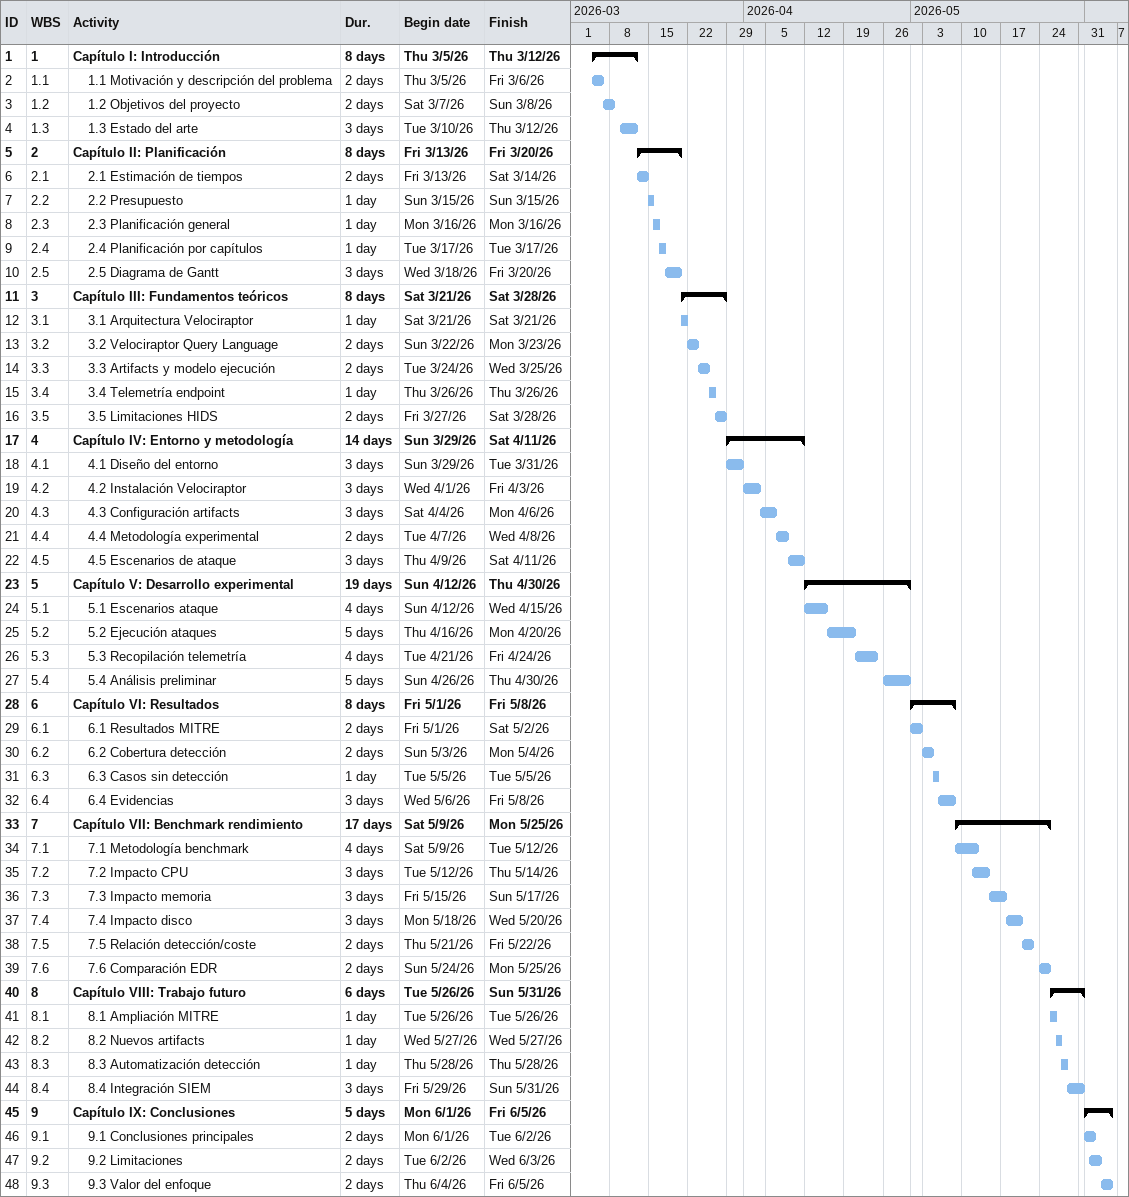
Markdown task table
| ID | WBS | Task | Duration | Start | Finish |
|---|---|---|---|---|---|
| 1 | 1 | **Capítulo I: Introducción** | 8d | 2026-03-05 | 2026-03-12 |
| 2 | 1.1 | 1.1 Motivación y descripción del problema | 2d | 2026-03-05 | 2026-03-06 |
| 3 | 1.2 | 1.2 Objetivos del proyecto | 2d | 2026-03-07 | 2026-03-08 |
| 4 | 1.3 | 1.3 Estado del arte | 3d | 2026-03-10 | 2026-03-12 |
| 5 | 2 | **Capítulo II: Planificación** | 8d | 2026-03-13 | 2026-03-20 |
| 6 | 2.1 | 2.1 Estimación de tiempos | 2d | 2026-03-13 | 2026-03-14 |
| 7 | 2.2 | 2.2 Presupuesto | 1d | 2026-03-15 | 2026-03-15 |
| 8 | 2.3 | 2.3 Planificación general | 1d | 2026-03-16 | 2026-03-16 |
| 9 | 2.4 | 2.4 Planificación por capítulos | 1d | 2026-03-17 | 2026-03-17 |
| 10 | 2.5 | 2.5 Diagrama de Gantt | 3d | 2026-03-18 | 2026-03-20 |
| 11 | 3 | **Capítulo III: Fundamentos teóricos** | 8d | 2026-03-21 | 2026-03-28 |
| 12 | 3.1 | 3.1 Arquitectura Velociraptor | 1d | 2026-03-21 | 2026-03-21 |
| 13 | 3.2 | 3.2 Velociraptor Query Language | 2d | 2026-03-22 | 2026-03-23 |
| 14 | 3.3 | 3.3 Artifacts y modelo ejecución | 2d | 2026-03-24 | 2026-03-25 |
| 15 | 3.4 | 3.4 Telemetría endpoint | 1d | 2026-03-26 | 2026-03-26 |
| 16 | 3.5 | 3.5 Limitaciones HIDS | 2d | 2026-03-27 | 2026-03-28 |
| 17 | 4 | **Capítulo IV: Entorno y metodología** | 14d | 2026-03-29 | 2026-04-11 |
| 18 | 4.1 | 4.1 Diseño del entorno | 3d | 2026-03-29 | 2026-03-31 |
| 19 | 4.2 | 4.2 Instalación Velociraptor | 3d | 2026-04-01 | 2026-04-03 |
| 20 | 4.3 | 4.3 Configuración artifacts | 3d | 2026-04-04 | 2026-04-06 |
| 21 | 4.4 | 4.4 Metodología experimental | 2d | 2026-04-07 | 2026-04-08 |
| 22 | 4.5 | 4.5 Escenarios de ataque | 3d | 2026-04-09 | 2026-04-11 |
| 23 | 5 | **Capítulo V: Desarrollo experimental** | 19d | 2026-04-12 | 2026-04-30 |
| 24 | 5.1 | 5.1 Escenarios ataque | 4d | 2026-04-12 | 2026-04-15 |
| 25 | 5.2 | 5.2 Ejecución ataques | 5d | 2026-04-16 | 2026-04-20 |
| 26 | 5.3 | 5.3 Recopilación telemetría | 4d | 2026-04-21 | 2026-04-24 |
| 27 | 5.4 | 5.4 Análisis preliminar | 5d | 2026-04-26 | 2026-04-30 |
| 28 | 6 | **Capítulo VI: Resultados** | 8d | 2026-05-01 | 2026-05-08 |
| 29 | 6.1 | 6.1 Resultados MITRE | 2d | 2026-05-01 | 2026-05-02 |
| 30 | 6.2 | 6.2 Cobertura detección | 2d | 2026-05-03 | 2026-05-04 |
| 31 | 6.3 | 6.3 Casos sin detección | 1d | 2026-05-05 | 2026-05-05 |
| 32 | 6.4 | 6.4 Evidencias | 3d | 2026-05-06 | 2026-05-08 |
| 33 | 7 | **Capítulo VII: Benchmark rendimiento** | 17d | 2026-05-09 | 2026-05-25 |
| 34 | 7.1 | 7.1 Metodología benchmark | 4d | 2026-05-09 | 2026-05-12 |
| 35 | 7.2 | 7.2 Impacto CPU | 3d | 2026-05-12 | 2026-05-14 |
| 36 | 7.3 | 7.3 Impacto memoria | 3d | 2026-05-15 | 2026-05-17 |
| 37 | 7.4 | 7.4 Impacto disco | 3d | 2026-05-18 | 2026-05-20 |
| 38 | 7.5 | 7.5 Relación detección/coste | 2d | 2026-05-21 | 2026-05-22 |
| 39 | 7.6 | 7.6 Comparación EDR | 2d | 2026-05-24 | 2026-05-25 |
| 40 | 8 | **Capítulo VIII: Trabajo futuro** | 6d | 2026-05-26 | 2026-05-31 |
| 41 | 8.1 | 8.1 Ampliación MITRE | 1d | 2026-05-26 | 2026-05-26 |
| 42 | 8.2 | 8.2 Nuevos artifacts | 1d | 2026-05-27 | 2026-05-27 |
| 43 | 8.3 | 8.3 Automatización detección | 1d | 2026-05-28 | 2026-05-28 |
| 44 | 8.4 | 8.4 Integración SIEM | 3d | 2026-05-29 | 2026-05-31 |
| 45 | 9 | **Capítulo IX: Conclusiones** | 5d | 2026-06-01 | 2026-06-05 |
| 46 | 9.1 | 9.1 Conclusiones principales | 2d | 2026-06-01 | 2026-06-02 |
| 47 | 9.2 | 9.2 Limitaciones | 2d | 2026-06-02 | 2026-06-03 |
| 48 | 9.3 | 9.3 Valor del enfoque | 2d | 2026-06-04 | 2026-06-05 |
